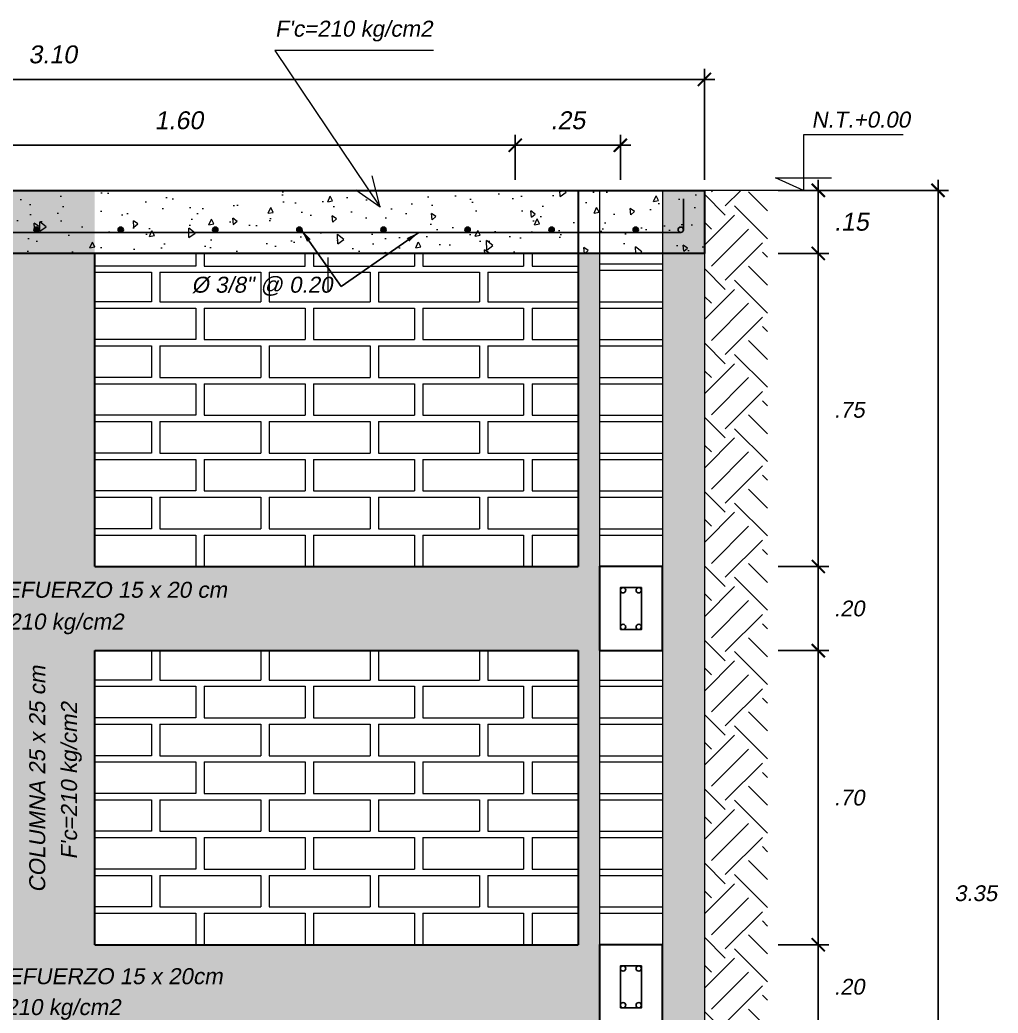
# Model space of a CAD drawing. Header units: metres. Extents: x 4293 to 4528, y 2596 to 2639.
# Drawn here: x 4432.013 to 4434.339, y 2627.284 to 2629.647 of the extents above; entities that cross this region are included whole.
import ezdxf
from ezdxf.enums import TextEntityAlignment as Align

# ---------------------------------------------------------------- set-up
doc = ezdxf.new("R2010")
doc.units = ezdxf.units.M
for name, color, linetype, lineweight in [('a. acero', 150, 'Continuous', 25), ('a. grava', 252, 'Continuous', 5), ('a. Ladrillos', 24, 'Continuous', 15), ('a. terreno', 79, 'Continuous', 9), ('A.B LADRILLO', 24, 'Continuous', 5), ('A.Texto', 180, 'Continuous', 5), ('cimiento', 6, 'Continuous', 30), ('columna', 212, 'Continuous', 30), ('concreto', 252, 'Continuous', 5), ('Cotas', 170, 'Continuous', 5)]:
    doc.layers.add(name, color=color, linetype=linetype, lineweight=lineweight)
doc.styles.add('ARIAL', font='arial.ttf', dxfattribs={"oblique": 10})
doc.dimstyles.new('Esc 1-25', dxfattribs={"dimscale": 0.25, "dimtxt": 0.15, "dimasz": 0.125, "dimexe": 0.1, "dimexo": 0.1, "dimgap": 0.15, "dimtad": 2, "dimtih": 1, "dimtoh": 1, "dimzin": 4, "dimdsep": 46, "dimtxsty": 'ARIAL', "dimblk": 'ARCHTICK', "dimcen": 0.5, "dimdle": 0.1, "dimadec": 0, "dimazin": 0, "dimtfac": 1, "dimtofl": 0, "dimtmove": 2, "dimatfit": 3, "dimfxl": 1, "dimtolj": 1, "dimtzin": 0, "dimarcsym": 1})

# ---------------------------------------------------------------- blocks, each defined once
blk = doc.blocks.new('_ArchTick')
at = {"color": 0, "linetype": 'ByBlock', "const_width": 0.15}
blk.add_lwpolyline([(-0.5, -0.5), (0.5, 0.5)], dxfattribs=at)
blk = doc.blocks.new('*D514')
at = {"layer": 'Cotas', "color": 0, "lineweight": -2, "transparency": 16777216}
for p, q in [((4431.5908, 2629.2661), (4431.5908, 2629.3734)), ((4433.1908, 2629.2661), (4433.1908, 2629.3734)), ((4433.2158, 2629.3484), (4431.5658, 2629.3484))]:
    blk.add_line(p, q, dxfattribs=at)
at = {"layer": 'Defpoints', "color": 0, "transparency": 16777216}
for p in [(4431.5908, 2629.3484), (4431.5908, 2629.2411), (4433.1908, 2629.2411)]:
    blk.add_point(p, dxfattribs=at)
at = {"layer": 'Cotas', "color": 0, "lineweight": -2, "transparency": 16777216, "xscale": 0.03125, "yscale": 0.03125, "zscale": 0.03125, "rotation": 180}
blk.add_blockref('_ArchTick', (4431.5908, 2629.3484), dxfattribs=at)
at = {"layer": 'Cotas', "color": 0, "lineweight": -2, "transparency": 16777216, "xscale": 0.03125, "yscale": 0.03125, "zscale": 0.03125}
blk.add_blockref('_ArchTick', (4433.1908, 2629.3484), dxfattribs=at)
at = {"layer": 'Cotas', "color": 0, "transparency": 16777216, "insert": (4432.3908, 2629.4076), "char_height": 0.0425, "attachment_point": 5, "style": 'ARIAL'}
blk.add_mtext('\\A1;1.60', dxfattribs=at)
blk = doc.blocks.new('*D517')
at = {"layer": 'Cotas', "color": 0, "lineweight": -2, "transparency": 16777216}
for p, q in [((4430.5408, 2629.2661), (4430.5408, 2629.5301)), ((4433.6408, 2629.2661), (4433.6408, 2629.5301)), ((4433.6658, 2629.5051), (4430.5158, 2629.5051))]:
    blk.add_line(p, q, dxfattribs=at)
at = {"layer": 'Defpoints', "color": 0, "transparency": 16777216}
for p in [(4430.5408, 2629.5051), (4430.5408, 2629.2411), (4433.6408, 2629.2411)]:
    blk.add_point(p, dxfattribs=at)
at = {"layer": 'Cotas', "color": 0, "lineweight": -2, "transparency": 16777216, "xscale": 0.03125, "yscale": 0.03125, "zscale": 0.03125, "rotation": 180}
blk.add_blockref('_ArchTick', (4430.5408, 2629.5051), dxfattribs=at)
at = {"layer": 'Cotas', "color": 0, "lineweight": -2, "transparency": 16777216, "xscale": 0.03125, "yscale": 0.03125, "zscale": 0.03125}
blk.add_blockref('_ArchTick', (4433.6408, 2629.5051), dxfattribs=at)
at = {"layer": 'Cotas', "color": 0, "transparency": 16777216, "insert": (4432.0908, 2629.5643), "char_height": 0.0425, "attachment_point": 5, "style": 'ARIAL'}
blk.add_mtext('\\A1;3.10', dxfattribs=at)
blk = doc.blocks.new('*D518')
at = {"layer": 'Cotas', "color": 0, "lineweight": -2, "transparency": 16777216}
for p, q in [((4433.1908, 2629.2661), (4433.1908, 2629.3734)), ((4433.4408, 2629.2661), (4433.4408, 2629.3734)), ((4433.4658, 2629.3484), (4433.1658, 2629.3484))]:
    blk.add_line(p, q, dxfattribs=at)
at = {"layer": 'Defpoints', "color": 0, "transparency": 16777216}
for p in [(4433.1908, 2629.3484), (4433.1908, 2629.2411), (4433.4408, 2629.2411)]:
    blk.add_point(p, dxfattribs=at)
at = {"layer": 'Cotas', "color": 0, "lineweight": -2, "transparency": 16777216, "xscale": 0.03125, "yscale": 0.03125, "zscale": 0.03125, "rotation": 180}
blk.add_blockref('_ArchTick', (4433.1908, 2629.3484), dxfattribs=at)
at = {"layer": 'Cotas', "color": 0, "lineweight": -2, "transparency": 16777216, "xscale": 0.03125, "yscale": 0.03125, "zscale": 0.03125}
blk.add_blockref('_ArchTick', (4433.4408, 2629.3484), dxfattribs=at)
at = {"layer": 'Cotas', "color": 0, "transparency": 16777216, "insert": (4433.3158, 2629.4076), "char_height": 0.0425, "attachment_point": 5, "style": 'ARIAL'}
blk.add_mtext('\\A1;.25', dxfattribs=at)
blk = doc.blocks.new('*D519')
at = {"layer": 'Cotas', "color": 0, "lineweight": -2, "transparency": 16777216}
for p, q in [((4433.9116, 2629.2661), (4433.9116, 2629.0661)), ((4433.8158, 2629.2411), (4433.9366, 2629.2411)), ((4433.8158, 2629.0911), (4433.9366, 2629.0911))]:
    blk.add_line(p, q, dxfattribs=at)
at = {"layer": 'Defpoints', "color": 0, "transparency": 16777216}
for p in [(4433.7908, 2629.2411), (4433.7908, 2629.0911), (4433.9116, 2629.0911)]:
    blk.add_point(p, dxfattribs=at)
at = {"layer": 'Cotas', "color": 0, "lineweight": -2, "transparency": 16777216, "xscale": 0.03125, "yscale": 0.03125, "zscale": 0.03125}
for p, rotation in [((4433.9116, 2629.2411), 90), ((4433.9116, 2629.0911), 270)]:
    blk.add_blockref('_ArchTick', p, dxfattribs=dict(at, rotation=rotation))
at = {"layer": 'Cotas', "color": 0, "transparency": 16777216, "insert": (4433.9902, 2629.1661), "char_height": 0.0425, "attachment_point": 5, "style": 'ARIAL'}
blk.add_mtext('\\A1;.15', dxfattribs=at)
blk = doc.blocks.new('*D523')
at = {"layer": 'Cotas', "color": 0, "lineweight": -2, "ltscale": 0.01, "transparency": 16777216}
for p, q in [((4433.9116, 2627.2211), (4433.9116, 2627.4711)), ((4433.8158, 2627.4461), (4433.9366, 2627.4461)), ((4433.8158, 2627.2461), (4433.9366, 2627.2461))]:
    blk.add_line(p, q, dxfattribs=at)
at = {"layer": 'Defpoints', "color": 0, "ltscale": 0.01, "transparency": 16777216}
for p in [(4433.7908, 2627.4461), (4433.9116, 2627.4461), (4433.7908, 2627.2461)]:
    blk.add_point(p, dxfattribs=at)
at = {"layer": 'Cotas', "color": 0, "lineweight": -2, "ltscale": 0.01, "transparency": 16777216, "xscale": 0.03125, "yscale": 0.03125, "zscale": 0.03125}
for p, rotation in [((4433.9116, 2627.4461), 90), ((4433.9116, 2627.2461), 270)]:
    blk.add_blockref('_ArchTick', p, dxfattribs=dict(at, rotation=rotation))
at = {"layer": 'Cotas', "color": 0, "ltscale": 0.01, "transparency": 16777216, "insert": (4433.9852, 2627.3461), "char_height": 0.0375, "attachment_point": 5, "style": 'ARIAL'}
blk.add_mtext('\\A1;.20', dxfattribs=at)
blk = doc.blocks.new('*D524')
at = {"layer": 'Cotas', "color": 0, "lineweight": -2, "ltscale": 0.01, "transparency": 16777216}
for p, q in [((4433.9116, 2627.4211), (4433.9116, 2628.1711)), ((4433.8158, 2628.1461), (4433.9366, 2628.1461)), ((4433.8158, 2627.4461), (4433.9366, 2627.4461))]:
    blk.add_line(p, q, dxfattribs=at)
at = {"layer": 'Defpoints', "color": 0, "ltscale": 0.01, "transparency": 16777216}
for p in [(4433.7908, 2628.1461), (4433.9116, 2628.1461), (4433.7908, 2627.4461)]:
    blk.add_point(p, dxfattribs=at)
at = {"layer": 'Cotas', "color": 0, "lineweight": -2, "ltscale": 0.01, "transparency": 16777216, "xscale": 0.03125, "yscale": 0.03125, "zscale": 0.03125}
for p, rotation in [((4433.9116, 2628.1461), 90), ((4433.9116, 2627.4461), 270)]:
    blk.add_blockref('_ArchTick', p, dxfattribs=dict(at, rotation=rotation))
at = {"layer": 'Cotas', "color": 0, "ltscale": 0.01, "transparency": 16777216, "insert": (4433.9852, 2627.7961), "char_height": 0.0375, "attachment_point": 5, "style": 'ARIAL'}
blk.add_mtext('\\A1;.70', dxfattribs=at)
blk = doc.blocks.new('*D525')
at = {"layer": 'Cotas', "color": 0, "lineweight": -2, "ltscale": 0.01, "transparency": 16777216}
for p, q in [((4433.9116, 2628.1211), (4433.9116, 2628.3711)), ((4433.8158, 2628.3461), (4433.9366, 2628.3461)), ((4433.8158, 2628.1461), (4433.9366, 2628.1461))]:
    blk.add_line(p, q, dxfattribs=at)
at = {"layer": 'Defpoints', "color": 0, "ltscale": 0.01, "transparency": 16777216}
for p in [(4433.7908, 2628.3461), (4433.9116, 2628.3461), (4433.7908, 2628.1461)]:
    blk.add_point(p, dxfattribs=at)
at = {"layer": 'Cotas', "color": 0, "lineweight": -2, "ltscale": 0.01, "transparency": 16777216, "xscale": 0.03125, "yscale": 0.03125, "zscale": 0.03125}
for p, rotation in [((4433.9116, 2628.3461), 90), ((4433.9116, 2628.1461), 270)]:
    blk.add_blockref('_ArchTick', p, dxfattribs=dict(at, rotation=rotation))
at = {"layer": 'Cotas', "color": 0, "ltscale": 0.01, "transparency": 16777216, "insert": (4433.9852, 2628.2461), "char_height": 0.0375, "attachment_point": 5, "style": 'ARIAL'}
blk.add_mtext('\\A1;.20', dxfattribs=at)
blk = doc.blocks.new('*D526')
at = {"layer": 'Cotas', "color": 0, "lineweight": -2, "ltscale": 0.01, "transparency": 16777216}
for p, q in [((4433.9116, 2628.3211), (4433.9116, 2629.1161)), ((4433.8158, 2629.0911), (4433.9366, 2629.0911)), ((4433.8158, 2628.3461), (4433.9366, 2628.3461))]:
    blk.add_line(p, q, dxfattribs=at)
at = {"layer": 'Defpoints', "color": 0, "ltscale": 0.01, "transparency": 16777216}
for p in [(4433.7908, 2629.0911), (4433.9116, 2629.0911), (4433.7908, 2628.3461)]:
    blk.add_point(p, dxfattribs=at)
at = {"layer": 'Cotas', "color": 0, "lineweight": -2, "ltscale": 0.01, "transparency": 16777216, "xscale": 0.03125, "yscale": 0.03125, "zscale": 0.03125}
for p, rotation in [((4433.9116, 2629.0911), 90), ((4433.9116, 2628.3461), 270)]:
    blk.add_blockref('_ArchTick', p, dxfattribs=dict(at, rotation=rotation))
at = {"layer": 'Cotas', "color": 0, "ltscale": 0.01, "transparency": 16777216, "insert": (4433.9853, 2628.7186), "char_height": 0.0375, "attachment_point": 5, "style": 'ARIAL'}
blk.add_mtext('\\A1;.75', dxfattribs=at)
blk = doc.blocks.new('*D527')
at = {"layer": 'Cotas', "color": 0, "lineweight": -2, "ltscale": 0.01, "transparency": 16777216}
for p, q in [((4434.1963, 2625.8711), (4434.1963, 2629.2661)), ((4433.9366, 2629.2411), (4434.2213, 2629.2411)), ((4433.9366, 2625.8961), (4434.2213, 2625.8961))]:
    blk.add_line(p, q, dxfattribs=at)
at = {"layer": 'Defpoints', "color": 0, "ltscale": 0.01, "transparency": 16777216}
for p in [(4433.9116, 2629.2411), (4434.1963, 2629.2411), (4433.9116, 2625.8961)]:
    blk.add_point(p, dxfattribs=at)
at = {"layer": 'Cotas', "color": 0, "lineweight": -2, "ltscale": 0.01, "transparency": 16777216, "xscale": 0.03125, "yscale": 0.03125, "zscale": 0.03125}
for p, rotation in [((4434.1963, 2629.2411), 90), ((4434.1963, 2625.8961), 270)]:
    blk.add_blockref('_ArchTick', p, dxfattribs=dict(at, rotation=rotation))
at = {"layer": 'Cotas', "color": 0, "ltscale": 0.01, "transparency": 16777216, "insert": (4434.286, 2627.5686), "char_height": 0.0375, "attachment_point": 5, "style": 'ARIAL'}
blk.add_mtext('\\A1;3.35', dxfattribs=at)

msp = doc.modelspace()

# ---------------------------------------------------------------- hatches: boundary and pattern name
at = {"layer": 'a. acero'}
h = msp.add_hatch(color=1, dxfattribs=at)
h.set_gradient(color1=(255, 0, 0), color2=(255, 20, 20), one_color=1, tint=0.54)
h.paths.add_polyline_path([(4432.0461, 2629.1474, 1), (4432.0588, 2629.1474, 1)])
h = msp.add_hatch(color=1, dxfattribs=at)
h.set_gradient(color1=(255, 0, 0), color2=(255, 20, 20), one_color=1, tint=0.54)
h.paths.add_polyline_path([(4432.2461, 2629.1474, 1), (4432.2588, 2629.1474, 1)])
h = msp.add_hatch(color=1, dxfattribs=at)
h.set_gradient(color1=(255, 0, 0), color2=(255, 20, 20), one_color=1, tint=0.54)
h.paths.add_polyline_path([(4432.4711, 2629.1474, 1), (4432.4838, 2629.1474, 1)])
h = msp.add_hatch(color=1, dxfattribs=at)
h.set_gradient(color1=(255, 0, 0), color2=(255, 20, 20), one_color=1, tint=0.54)
h.paths.add_polyline_path([(4432.6711, 2629.1474, 1), (4432.6838, 2629.1474, 1)])
h = msp.add_hatch(color=1, dxfattribs=at)
h.set_gradient(color1=(255, 0, 0), color2=(255, 20, 20), one_color=1, tint=0.54)
h.paths.add_polyline_path([(4432.8711, 2629.1474, 1), (4432.8838, 2629.1474, 1)])
h = msp.add_hatch(color=1, dxfattribs=at)
h.set_gradient(color1=(255, 0, 0), color2=(255, 20, 20), one_color=1, tint=0.54)
h.paths.add_polyline_path([(4433.0711, 2629.1474, 1), (4433.0838, 2629.1474, 1)])
h = msp.add_hatch(color=1, dxfattribs=at)
h.set_gradient(color1=(255, 0, 0), color2=(255, 20, 20), one_color=1, tint=0.54)
h.paths.add_polyline_path([(4433.2711, 2629.1474, 1), (4433.2838, 2629.1474, 1)])
h = msp.add_hatch(color=1, dxfattribs=at)
h.set_gradient(color1=(255, 0, 0), color2=(255, 20, 20), one_color=1, tint=0.54)
h.paths.add_polyline_path([(4433.4711, 2629.1474, 1), (4433.4838, 2629.1474, 1)])
at = {"layer": 'a. grava'}
h = msp.add_hatch(dxfattribs=at)
h.set_pattern_fill('GRAVEL', color=256, scale=0.1, style=0)
h.set_pattern_definition([(228.0128, (4376.241196, 2629.349414), (-0.7999998232, -0.9000001342), [0.0134536, -1.3319088]), (184.9697, (4376.2321963, 2629.339414), (1.20000010515, 0.0999991307), [0.0230868, -2.2855925]), (132.5104, (4376.209196, 2629.337414), (0.99999907183, -1.1000008674), [0.0162788, -1.6116032]), (267.2737, (4376.1701963, 2629.312414), (0.09999960177, 2.0000000295), [0.0210238, -2.0813558]), (292.8337, (4376.1691963, 2629.291414), (-0.50000099054, 1.19999964118), [0.0206155, -2.0409373]), (357.2737, (4376.1771963, 2629.272414), (-2.0000000295, 0.09999960177), [0.0210238, -2.0813558]), (37.6942, (4376.1981963, 2629.271414), (-1.30000073456, -0.99999904052), [0.0278029, -2.7524849]), (72.2553, (4376.2201963, 2629.288414), (0.70000107627, 2.19999962312), [0.0262488, -2.5986321]), (121.4296, (4376.2281963, 2629.313414), (-0.8000008234, 1.29999950365), [0.021095, -2.0884073]), (175.2364, (4376.217196, 2629.331414), (1.1000000946, -0.0999991533), [0.0240832, -1.1800763]), (222.3974, (4376.1931963, 2629.3334142), (-1.2000007351, -1.0999992082), [0.0311448, -3.0833375]), (138.8141, (4376.269196, 2629.311414), (-0.7000002947, 0.5999997313), [0.0106301, -1.0523844]), (171.4692, (4376.2611963, 2629.318414), (1.2999998285, -0.200000791), [0.0202237, -2.0021511]), (225, (4376.241196, 2629.321414), (-1e-17, -0.10000003), [0.0141421, -0.1272792]), (203.1986, (4376.234196, 2629.333414), (0.499999973, 0.2000001325), [0.0076158, -0.7539615]), (291.8014, (4376.227196, 2629.330414), (-0.099999991, 0.3000000273), [0.0107703, -0.5277462]), (30.9638, (4376.231196, 2629.320414), (0.299999802, 0.2000002484), [0.0174929, -0.5656023]), (161.5651, (4376.246196, 2629.329414), (0.200000043, -0.09999984), [0.0126491, -0.3035787]), (16.3895, (4376.169196, 2629.330414), (1.00000021984, 0.299999271), [0.01772, -1.7542845]), (70.3462, (4376.186196, 2629.335414), (-0.3999995247, -1.10000021356), [0.0148661, -1.4717408]), (293.1986, (4376.246196, 2629.349414), (-0.2000001325, 0.499999973), [0.0152315, -0.7463458]), (343.6105, (4376.252196, 2629.335414), (-1.00000021984, 0.299999271), [0.01772, -1.7542845]), (339.444, (4376.169196, 2629.268414), (-0.5000001845, 0.1999995996), [0.017088, -0.8373124]), (294.7751, (4376.185196, 2629.262414), (-0.4999992189, 1.1000003422), [0.0143178, -1.4174643]), (66.8014, (4376.247196, 2629.249414), (0.2000001325, 0.499999973), [0.0152315, -0.7463458]), (17.354, (4376.253196, 2629.263414), (-1.3000002019, -0.3999994502), [0.0167631, -1.6595424]), (69.444, (4376.198196, 2629.249414), (-0.1999995996, -0.5000001845), [0.008544, -0.8458564]), (101.3099, (4376.241196, 2629.249414), (-0.099999763, 0.400000075), [0.005099, -0.5048029]), (165.9638, (4376.240196, 2629.254414), (0.300000055, -0.099999806), [0.0206155, -0.391695]), (186.009, (4376.2201963, 2629.259414), (0.9999999751, 0.09999993175), [0.019105, -1.8913923]), (303.6901, (4376.231196, 2629.311414), (-0.100000133, 0.199999956), [0.0144222, -0.3461329]), (353.1572, (4376.2391963, 2629.299414), (1.69999993655, -0.2000007998), [0.0251794, -2.4927563]), (60.9454, (4376.264196, 2629.296414), (-0.4000000027, -0.7000000385), [0.0102956, -1.0192674]), (90, (4376.2692, 2629.30541), (-0.1, 0.1), [0.006, -0.094]), (120.2564, (4376.218196, 2629.262414), (0.3999994887, -0.7000002456), [0.0138924, -1.375352]), (48.0128, (4376.211196, 2629.274414), (0.7999998232, 0.9000001342), [0.0269072, -1.3184552]), (0, (4376.2292, 2629.29441), (0.1, 0.1), [0.026, -0.074]), (325.3048, (4376.255196, 2629.294414), (-0.9999994259, 0.70000086096), [0.0158114, -1.5653274]), (254.0546, (4376.268196, 2629.285414), (-0.099999989, -0.4000000127), [0.0145602, -0.7134508]), (207.646, (4376.2641963, 2629.271414), (-1.89999958072, -1.00000077132), [0.0237065, -2.3469474]), (175.4261, (4376.2431963, 2629.260414), (-1.30000005583, 0.09999948012), [0.0250799, -2.4829074])])
h.paths.add_polyline_path([(4433.6408, 2629.2411), (4433.5408, 2629.2411), (4433.5408, 2625.8961), (4433.6408, 2625.8961)])
at = {"layer": 'a. terreno', "ltscale": 0.5}
h = msp.add_hatch(dxfattribs=at)
h.set_pattern_fill('EARTH', color=256, scale=0.5, angle=45, style=0)
h.set_pattern_definition([(45, (4270.34859, 2616.65308), (1e-17, 0.1767767), [0.125, -0.125]), (45, (4270.31544, 2616.68622), (1e-17, 0.1767767), [0.125, -0.125]), (45, (4270.2823, 2616.71937), (1e-17, 0.1767767), [0.125, -0.125]), (135, (4270.2823, 2616.74147), (-0.1767767, 3e-17), [0.125, -0.125]), (135, (4270.31544, 2616.77461), (-0.1767767, 3e-17), [0.125, -0.125]), (135, (4270.34859, 2616.80776), (-0.1767767, 3e-17), [0.125, -0.125])])
h.paths.add_polyline_path([(4433.7908, 2629.2411), (4433.6408, 2629.2411), (4433.6408, 2625.8961), (4433.7908, 2625.8961)])
at = {"layer": 'concreto', "ltscale": 0.5}
h = msp.add_hatch(dxfattribs=at)
h.set_pattern_fill('AR-CONC', color=256, scale=0.02, angle=45, style=0)
h.set_pattern_definition([(95, (4235.87743, 2617.94729), (0.1103104, 0.092561416), [0.015, -0.165]), (40, (4235.87743, 2617.94729), (-0.12599843, 0.08675363), [0.012, -0.132]), (145.451444, (4235.88662, 2617.955), (-0.01568803, 0.17931504), [0.01274804, -0.14022842]), (91.1842, (4235.84915, 2617.97557), (0.17433868, 0.12752276), [0.0225, -0.2475]), (141.63564, (4235.86367, 2617.9862), (-0.00558001, 0.26994233), [0.01912207, -0.21034275]), (36.18416, (4235.84915, 2617.97557), (-0.00558001, 0.26994233), [0.018, -0.198]), (66, (4235.87036, 2617.98264), (0.141354314, 0.027476495), [0.015, -0.165]), (11, (4235.87036, 2617.98264), (-0.06814172, 0.13696169), [0.012, -0.132]), (116.451445, (4235.88214, 2617.98493), (0.073212595, 0.16443818), [0.01274804, -0.14022842]), (82.5, (4235.87743, 2617.94729), (-0.045358637, 0.048797964), [0, -0.1304, 0, -0.134, 0, -0.1325]), (52.5, (4235.87743, 2617.94729), (-0.018574588, 0.09298189), [0, -0.0764, 0, -0.1274, 0, -0.0505]), (12.5, (4235.845894, 2617.91575), (0.078683633, 0.072304152), [0, -0.05, 0, -0.156, 0, -0.207]), (2.5, (4235.83175, 2617.90161), (0.068317997, 0.09663196), [0, -0.065, 0, -0.1036, 0, -0.147])])
h.paths.add_polyline_path([(4432.1908, 2628.3461), (4432.1908, 2629.2411), (4431.9908, 2629.2411), (4431.9908, 2628.3461), (4430.8408, 2628.3461), (4430.8408, 2629.0911), (4430.7908, 2629.0911), (4430.7908, 2626.3961), (4431.2908, 2626.3961), (4432.8908, 2626.3961), (4433.3908, 2626.3961), (4433.3908, 2629.0911), (4433.3408, 2629.0911), (4433.3408, 2628.3461)])
h.paths.add_polyline_path([(4432.1908, 2628.1461), (4433.3408, 2628.1461), (4433.3408, 2627.4461), (4432.1908, 2627.4461)], flags=16)
h.paths.add_polyline_path([(4431.9908, 2628.1461), (4431.9908, 2627.4461), (4430.8408, 2627.4461), (4430.8408, 2628.1461)], flags=16)
h.paths.add_polyline_path([(4432.1908, 2627.2461), (4433.3408, 2627.2461), (4433.3408, 2626.5461), (4432.1908, 2626.5461)], flags=16)
h.paths.add_polyline_path([(4431.9908, 2627.2461), (4431.9908, 2626.5461), (4430.8408, 2626.5461), (4430.8408, 2627.2461)], flags=16)
at = {"layer": 'concreto', "ltscale": 2}
h = msp.add_hatch(dxfattribs=at)
h.set_pattern_fill('AR-CONC', color=256, scale=0.02, angle=45, style=0)
h.set_pattern_definition([(95, (4235.87743, 2617.94729), (0.1103104, 0.092561416), [0.015, -0.165]), (40, (4235.87743, 2617.94729), (-0.12599843, 0.08675363), [0.012, -0.132]), (145.451444, (4235.88662, 2617.955), (-0.01568803, 0.17931504), [0.01274804, -0.14022842]), (91.1842, (4235.84915, 2617.97557), (0.17433868, 0.12752276), [0.0225, -0.2475]), (141.63564, (4235.86367, 2617.9862), (-0.00558001, 0.26994233), [0.01912207, -0.21034275]), (36.18416, (4235.84915, 2617.97557), (-0.00558001, 0.26994233), [0.018, -0.198]), (66, (4235.87036, 2617.98264), (0.141354314, 0.027476495), [0.015, -0.165]), (11, (4235.87036, 2617.98264), (-0.06814172, 0.13696169), [0.012, -0.132]), (116.451445, (4235.88214, 2617.98493), (0.073212595, 0.16443818), [0.01274804, -0.14022842]), (82.5, (4235.87743, 2617.94729), (-0.045358637, 0.048797964), [0, -0.1304, 0, -0.134, 0, -0.1325]), (52.5, (4235.87743, 2617.94729), (-0.018574588, 0.09298189), [0, -0.0764, 0, -0.1274, 0, -0.0505]), (12.5, (4235.845894, 2617.91575), (0.078683633, 0.072304152), [0, -0.05, 0, -0.156, 0, -0.207]), (2.5, (4235.83175, 2617.90161), (0.068317997, 0.09663196), [0, -0.065, 0, -0.1036, 0, -0.147])])
h.paths.add_polyline_path([(4431.5908, 2629.2411), (4431.5908, 2629.1411), (4431.5408, 2629.1411), (4431.5408, 2629.0911), (4433.6408, 2629.0911), (4433.6408, 2629.2411), (4432.8594, 2629.2411), (4432.8698, 2629.2009), (4432.8126, 2629.2411)])
edge = h.paths.add_edge_path(flags=16)
edge.add_arc((4432.0524, 2629.1474), 0.00635, 0, 360)

# ---------------------------------------------------------------- linework, layer by layer
at = {"layer": 'a. acero'}
for points in [[(4433.5908, 2629.1474), (4433.5908, 2629.2208)], [(4433.5845, 2629.1411), (4431.6372, 2629.1411)]]:
    msp.add_lwpolyline(points, dxfattribs=at)
for points in [[(4433.4408, 2628.1961), (4433.4908, 2628.1961), (4433.4908, 2628.2961), (4433.4408, 2628.2961)], [(4433.4408, 2627.2961), (4433.4908, 2627.2961), (4433.4908, 2627.3961), (4433.4408, 2627.3961)]]:
    msp.add_lwpolyline(points, close=True, dxfattribs=at)
for centre in [(4432.0524, 2629.1474), (4432.0524, 2629.1474), (4432.2524, 2629.1474), (4432.2524, 2629.1474), (4432.4774, 2629.1474), (4432.4774, 2629.1474), (4432.6774, 2629.1474), (4432.6774, 2629.1474), (4432.8774, 2629.1474), (4433.0774, 2629.1474), (4433.2774, 2629.1474), (4433.4774, 2629.1474), (4433.5845, 2629.1474), (4433.4472, 2628.2897), (4433.4845, 2628.2897), (4433.4472, 2628.2024), (4433.4845, 2628.2024), (4433.4472, 2627.3897), (4433.4845, 2627.3897), (4433.4472, 2627.3024), (4433.4845, 2627.3024)]:
    msp.add_circle(centre, 0.00635, dxfattribs=at)
at = {"layer": 'a. grava'}
msp.add_line((4433.6408, 2629.2411), (4433.6408, 2625.8961), dxfattribs=at)
at = {"layer": 'a. Ladrillos'}
for p, q in [((4433.3908, 2629.2411), (4433.3908, 2628.3461)), ((4432.4308, 2629.0911), (4432.4308, 2629.0611)), ((4432.4508, 2629.0911), (4432.4508, 2629.0611)), ((4432.6908, 2629.0611), (4432.6908, 2629.0911)), ((4432.7108, 2629.0911), (4432.7108, 2629.0611)), ((4432.9508, 2629.0911), (4432.9508, 2629.0611)), ((4432.9708, 2629.0911), (4432.9708, 2629.0611)), ((4433.2108, 2629.0911), (4433.2108, 2629.0611)), ((4433.2308, 2629.0911), (4433.2308, 2629.0611)), ((4433.3908, 2629.0661), (4433.5408, 2629.0661)), ((4432.4308, 2629.0611), (4432.1908, 2629.0611)), ((4432.1908, 2629.0461), (4432.3258, 2629.0461)), ((4432.3258, 2629.0461), (4432.3258, 2628.9761)), ((4432.3458, 2629.0461), (4432.3458, 2628.9761)), ((4432.3458, 2629.0461), (4432.5858, 2629.0461)), ((4432.4508, 2629.0611), (4432.6908, 2629.0611)), ((4432.5858, 2629.0461), (4432.5858, 2628.9761)), ((4432.6058, 2629.0461), (4432.6058, 2628.9761)), ((4432.6058, 2629.0461), (4432.8458, 2629.0461)), ((4432.7108, 2629.0611), (4432.9508, 2629.0611)), ((4432.8458, 2629.0461), (4432.8458, 2628.9761)), ((4432.8658, 2629.0461), (4432.8658, 2628.9761)), ((4432.8658, 2629.0461), (4433.1058, 2629.0461)), ((4432.9708, 2629.0611), (4433.2108, 2629.0611)), ((4433.1058, 2629.0461), (4433.1058, 2628.9761)), ((4433.1258, 2629.0461), (4433.1258, 2628.9761)), ((4433.1258, 2629.0461), (4433.3408, 2629.0461)), ((4433.2308, 2629.0611), (4433.3408, 2629.0611)), ((4433.3908, 2629.0511), (4433.5408, 2629.0511)), ((4433.3908, 2629.0511), (4433.5408, 2629.0511)), ((4432.3258, 2628.9761), (4432.1908, 2628.9761)), ((4432.3458, 2628.9761), (4432.5858, 2628.9761)), ((4432.6058, 2628.9761), (4432.8458, 2628.9761)), ((4432.8658, 2628.9761), (4433.1058, 2628.9761)), ((4433.1258, 2628.9761), (4433.3408, 2628.9761)), ((4433.3908, 2628.9761), (4433.5408, 2628.9761)), ((4432.1908, 2628.9611), (4432.4308, 2628.9611)), ((4432.4308, 2628.9611), (4432.4308, 2628.8861)), ((4432.4508, 2628.9611), (4432.4508, 2628.8861)), ((4432.4508, 2628.9611), (4432.6908, 2628.9611)), ((4432.6908, 2628.9611), (4432.6908, 2628.8861)), ((4432.7108, 2628.9611), (4432.7108, 2628.8861)), ((4432.7108, 2628.9611), (4432.9508, 2628.9611)), ((4432.9508, 2628.9611), (4432.9508, 2628.8861)), ((4432.9708, 2628.9611), (4432.9708, 2628.8861)), ((4432.9708, 2628.9611), (4433.2108, 2628.9611)), ((4433.2108, 2628.9611), (4433.2108, 2628.8861)), ((4433.2308, 2628.9611), (4433.2308, 2628.8861)), ((4433.2308, 2628.9611), (4433.3408, 2628.9611)), ((4433.3908, 2628.9611), (4433.5408, 2628.9611)), ((4432.4308, 2628.8861), (4432.1908, 2628.8861)), ((4432.4508, 2628.8861), (4432.6908, 2628.8861)), ((4432.7108, 2628.8861), (4432.9508, 2628.8861)), ((4432.9708, 2628.8861), (4433.2108, 2628.8861)), ((4433.2308, 2628.8861), (4433.3408, 2628.8861)), ((4433.3908, 2628.8861), (4433.5408, 2628.8861)), ((4432.1908, 2628.8711), (4432.3258, 2628.8711)), ((4432.3258, 2628.8711), (4432.3258, 2628.7961)), ((4432.3458, 2628.8711), (4432.3458, 2628.7961)), ((4432.3458, 2628.8711), (4432.5858, 2628.8711)), ((4432.5858, 2628.8711), (4432.5858, 2628.7961)), ((4432.6058, 2628.8711), (4432.6058, 2628.7961)), ((4432.6058, 2628.8711), (4432.8458, 2628.8711)), ((4432.8458, 2628.8711), (4432.8458, 2628.7961)), ((4432.8658, 2628.8711), (4432.8658, 2628.7961)), ((4432.8658, 2628.8711), (4433.1058, 2628.8711)), ((4433.1058, 2628.8711), (4433.1058, 2628.7961)), ((4433.1258, 2628.8711), (4433.1258, 2628.7961)), ((4433.1258, 2628.8711), (4433.3408, 2628.8711)), ((4433.3908, 2628.8711), (4433.5408, 2628.8711)), ((4433.3908, 2628.8711), (4433.5408, 2628.8711)), ((4432.3258, 2628.7961), (4432.1908, 2628.7961)), ((4432.3458, 2628.7961), (4432.5858, 2628.7961)), ((4432.6058, 2628.7961), (4432.8458, 2628.7961)), ((4432.8658, 2628.7961), (4433.1058, 2628.7961)), ((4433.1258, 2628.7961), (4433.3408, 2628.7961)), ((4433.3908, 2628.7961), (4433.5408, 2628.7961)), ((4432.1908, 2628.7811), (4432.4308, 2628.7811)), ((4432.4308, 2628.7811), (4432.4308, 2628.7061)), ((4432.4508, 2628.7811), (4432.4508, 2628.7061)), ((4432.4508, 2628.7811), (4432.6908, 2628.7811)), ((4432.6908, 2628.7811), (4432.6908, 2628.7061)), ((4432.7108, 2628.7811), (4432.7108, 2628.7061)), ((4432.7108, 2628.7811), (4432.9508, 2628.7811)), ((4432.9508, 2628.7811), (4432.9508, 2628.7061)), ((4432.9708, 2628.7811), (4432.9708, 2628.7061)), ((4432.9708, 2628.7811), (4433.2108, 2628.7811)), ((4433.2108, 2628.7811), (4433.2108, 2628.7061)), ((4433.2308, 2628.7811), (4433.2308, 2628.7061)), ((4433.2308, 2628.7811), (4433.3408, 2628.7811)), ((4433.3908, 2628.7811), (4433.5408, 2628.7811)), ((4433.3908, 2628.7811), (4433.5408, 2628.7811)), ((4432.4308, 2628.7061), (4432.1908, 2628.7061)), ((4432.1908, 2628.6911), (4432.3258, 2628.6911)), ((4432.3258, 2628.6911), (4432.3258, 2628.6161)), ((4432.3458, 2628.6911), (4432.3458, 2628.6161)), ((4432.3458, 2628.6911), (4432.5858, 2628.6911)), ((4432.4508, 2628.7061), (4432.6908, 2628.7061)), ((4432.5858, 2628.6911), (4432.5858, 2628.6161)), ((4432.6058, 2628.6911), (4432.6058, 2628.6161)), ((4432.6058, 2628.6911), (4432.8458, 2628.6911)), ((4432.7108, 2628.7061), (4432.9508, 2628.7061)), ((4432.8458, 2628.6911), (4432.8458, 2628.6161)), ((4432.8658, 2628.6911), (4432.8658, 2628.6161)), ((4432.8658, 2628.6911), (4433.1058, 2628.6911)), ((4432.9708, 2628.7061), (4433.2108, 2628.7061)), ((4433.1058, 2628.6911), (4433.1058, 2628.6161)), ((4433.1258, 2628.6911), (4433.1258, 2628.6161)), ((4433.1258, 2628.6911), (4433.3408, 2628.6911)), ((4433.2308, 2628.7061), (4433.3408, 2628.7061)), ((4433.3908, 2628.7061), (4433.5408, 2628.7061)), ((4433.3908, 2628.6911), (4433.5408, 2628.6911)), ((4433.3908, 2628.6911), (4433.5408, 2628.6911)), ((4432.3258, 2628.6161), (4432.1908, 2628.6161)), ((4432.1908, 2628.6011), (4432.4308, 2628.6011)), ((4432.3458, 2628.6161), (4432.5858, 2628.6161)), ((4432.4308, 2628.6011), (4432.4308, 2628.5261)), ((4432.4508, 2628.6011), (4432.4508, 2628.5261)), ((4432.4508, 2628.6011), (4432.6908, 2628.6011)), ((4432.6058, 2628.6161), (4432.8458, 2628.6161)), ((4432.6908, 2628.6011), (4432.6908, 2628.5261)), ((4432.7108, 2628.6011), (4432.7108, 2628.5261)), ((4432.7108, 2628.6011), (4432.9508, 2628.6011)), ((4432.8658, 2628.6161), (4433.1058, 2628.6161)), ((4432.9508, 2628.6011), (4432.9508, 2628.5261)), ((4432.9708, 2628.6011), (4432.9708, 2628.5261)), ((4432.9708, 2628.6011), (4433.2108, 2628.6011)), ((4433.1258, 2628.6161), (4433.3408, 2628.6161)), ((4433.2108, 2628.6011), (4433.2108, 2628.5261)), ((4433.2308, 2628.6011), (4433.2308, 2628.5261)), ((4433.2308, 2628.6011), (4433.3408, 2628.6011)), ((4433.3908, 2628.6161), (4433.5408, 2628.6161)), ((4433.3908, 2628.6011), (4433.5408, 2628.6011)), ((4433.3908, 2628.6011), (4433.5408, 2628.6011)), ((4432.4308, 2628.5261), (4432.1908, 2628.5261)), ((4432.4508, 2628.5261), (4432.6908, 2628.5261)), ((4432.7108, 2628.5261), (4432.9508, 2628.5261)), ((4432.9708, 2628.5261), (4433.2108, 2628.5261)), ((4433.2308, 2628.5261), (4433.3408, 2628.5261)), ((4433.3908, 2628.5261), (4433.5408, 2628.5261)), ((4432.1908, 2628.5111), (4432.3258, 2628.5111)), ((4432.3258, 2628.5111), (4432.3258, 2628.4361)), ((4432.3458, 2628.5111), (4432.3458, 2628.4361)), ((4432.3458, 2628.5111), (4432.5858, 2628.5111)), ((4432.5858, 2628.5111), (4432.5858, 2628.4361)), ((4432.6058, 2628.5111), (4432.6058, 2628.4361)), ((4432.6058, 2628.5111), (4432.8458, 2628.5111)), ((4432.8458, 2628.5111), (4432.8458, 2628.4361)), ((4432.8658, 2628.5111), (4432.8658, 2628.4361)), ((4432.8658, 2628.5111), (4433.1058, 2628.5111)), ((4433.1058, 2628.5111), (4433.1058, 2628.4361)), ((4433.1258, 2628.5111), (4433.1258, 2628.4361)), ((4433.1258, 2628.5111), (4433.3408, 2628.5111)), ((4433.3908, 2628.5111), (4433.5408, 2628.5111)), ((4433.3908, 2628.5111), (4433.5408, 2628.5111)), ((4432.3258, 2628.4361), (4432.1908, 2628.4361)), ((4432.3458, 2628.4361), (4432.5858, 2628.4361)), ((4432.6058, 2628.4361), (4432.8458, 2628.4361)), ((4432.8658, 2628.4361), (4433.1058, 2628.4361)), ((4433.1258, 2628.4361), (4433.3408, 2628.4361)), ((4433.3908, 2628.4361), (4433.5408, 2628.4361)), ((4432.1908, 2628.4211), (4432.4308, 2628.4211)), ((4432.4308, 2628.4211), (4432.4308, 2628.3461)), ((4432.4508, 2628.4211), (4432.4508, 2628.3461)), ((4432.4508, 2628.4211), (4432.6908, 2628.4211)), ((4432.6908, 2628.4211), (4432.6908, 2628.3461)), ((4432.7108, 2628.4211), (4432.7108, 2628.3461)), ((4432.7108, 2628.4211), (4432.9508, 2628.4211)), ((4432.9508, 2628.4211), (4432.9508, 2628.3461)), ((4432.9708, 2628.4211), (4432.9708, 2628.3461)), ((4432.9708, 2628.4211), (4433.2108, 2628.4211)), ((4433.2108, 2628.4211), (4433.2108, 2628.3461)), ((4433.2308, 2628.4211), (4433.2308, 2628.3461)), ((4433.2308, 2628.4211), (4433.3408, 2628.4211)), ((4433.3908, 2628.4211), (4433.5408, 2628.4211)), ((4432.3258, 2628.1461), (4432.3258, 2628.0761)), ((4432.3458, 2628.1461), (4432.3458, 2628.0761)), ((4432.5858, 2628.1461), (4432.5858, 2628.0761)), ((4432.6058, 2628.1461), (4432.6058, 2628.0761)), ((4432.8458, 2628.1461), (4432.8458, 2628.0761)), ((4432.8658, 2628.1461), (4432.8658, 2628.0761)), ((4433.1058, 2628.1461), (4433.1058, 2628.0761)), ((4433.1258, 2628.1461), (4433.1258, 2628.0761)), ((4433.3908, 2628.1461), (4433.3908, 2627.4461)), ((4432.3258, 2628.0761), (4432.1908, 2628.0761)), ((4432.3458, 2628.0761), (4432.5858, 2628.0761)), ((4432.6058, 2628.0761), (4432.8458, 2628.0761)), ((4432.8658, 2628.0761), (4433.1058, 2628.0761)), ((4433.1258, 2628.0761), (4433.3408, 2628.0761)), ((4433.3908, 2628.0761), (4433.5408, 2628.0761)), ((4432.1908, 2628.0611), (4432.4308, 2628.0611)), ((4432.4308, 2628.0611), (4432.4308, 2627.9861)), ((4432.4508, 2628.0611), (4432.4508, 2627.9861)), ((4432.4508, 2628.0611), (4432.6908, 2628.0611)), ((4432.6908, 2628.0611), (4432.6908, 2627.9861)), ((4432.7108, 2628.0611), (4432.7108, 2627.9861)), ((4432.7108, 2628.0611), (4432.9508, 2628.0611)), ((4432.9508, 2628.0611), (4432.9508, 2627.9861)), ((4432.9708, 2628.0611), (4432.9708, 2627.9861)), ((4432.9708, 2628.0611), (4433.2108, 2628.0611)), ((4433.2108, 2628.0611), (4433.2108, 2627.9861)), ((4433.2308, 2628.0611), (4433.2308, 2627.9861)), ((4433.2308, 2628.0611), (4433.3408, 2628.0611)), ((4433.3908, 2628.0611), (4433.5408, 2628.0611)), ((4433.3908, 2628.0611), (4433.5408, 2628.0611)), ((4432.4308, 2627.9861), (4432.1908, 2627.9861)), ((4432.4508, 2627.9861), (4432.6908, 2627.9861)), ((4432.7108, 2627.9861), (4432.9508, 2627.9861)), ((4432.9708, 2627.9861), (4433.2108, 2627.9861)), ((4433.2308, 2627.9861), (4433.3408, 2627.9861)), ((4433.3908, 2627.9861), (4433.5408, 2627.9861)), ((4432.1908, 2627.9711), (4432.3258, 2627.9711)), ((4432.3258, 2627.9711), (4432.3258, 2627.8961)), ((4432.3458, 2627.9711), (4432.3458, 2627.8961)), ((4432.3458, 2627.9711), (4432.5858, 2627.9711)), ((4432.5858, 2627.9711), (4432.5858, 2627.8961)), ((4432.6058, 2627.9711), (4432.6058, 2627.8961)), ((4432.6058, 2627.9711), (4432.8458, 2627.9711)), ((4432.8458, 2627.9711), (4432.8458, 2627.8961)), ((4432.8658, 2627.9711), (4432.8658, 2627.8961)), ((4432.8658, 2627.9711), (4433.1058, 2627.9711)), ((4433.1058, 2627.9711), (4433.1058, 2627.8961)), ((4433.1258, 2627.9711), (4433.1258, 2627.8961)), ((4433.1258, 2627.9711), (4433.3408, 2627.9711)), ((4433.3908, 2627.9711), (4433.5408, 2627.9711)), ((4433.3908, 2627.9711), (4433.5408, 2627.9711)), ((4432.3258, 2627.8961), (4432.1908, 2627.8961)), ((4432.3458, 2627.8961), (4432.5858, 2627.8961)), ((4432.6058, 2627.8961), (4432.8458, 2627.8961)), ((4432.8658, 2627.8961), (4433.1058, 2627.8961)), ((4433.1258, 2627.8961), (4433.3408, 2627.8961)), ((4433.3908, 2627.8961), (4433.5408, 2627.8961)), ((4432.1908, 2627.8811), (4432.4308, 2627.8811)), ((4432.4308, 2627.8811), (4432.4308, 2627.8061)), ((4432.4508, 2627.8811), (4432.4508, 2627.8061)), ((4432.4508, 2627.8811), (4432.6908, 2627.8811)), ((4432.6908, 2627.8811), (4432.6908, 2627.8061)), ((4432.7108, 2627.8811), (4432.7108, 2627.8061)), ((4432.7108, 2627.8811), (4432.9508, 2627.8811)), ((4432.9508, 2627.8811), (4432.9508, 2627.8061)), ((4432.9708, 2627.8811), (4432.9708, 2627.8061)), ((4432.9708, 2627.8811), (4433.2108, 2627.8811)), ((4433.2108, 2627.8811), (4433.2108, 2627.8061)), ((4433.2308, 2627.8811), (4433.2308, 2627.8061)), ((4433.2308, 2627.8811), (4433.3408, 2627.8811)), ((4433.3908, 2627.8811), (4433.5408, 2627.8811)), ((4433.3908, 2627.8811), (4433.5408, 2627.8811)), ((4432.4308, 2627.8061), (4432.1908, 2627.8061)), ((4432.1908, 2627.7911), (4432.3258, 2627.7911)), ((4432.3258, 2627.7911), (4432.3258, 2627.7161)), ((4432.3458, 2627.7911), (4432.3458, 2627.7161)), ((4432.3458, 2627.7911), (4432.5858, 2627.7911)), ((4432.4508, 2627.8061), (4432.6908, 2627.8061)), ((4432.5858, 2627.7911), (4432.5858, 2627.7161)), ((4432.6058, 2627.7911), (4432.6058, 2627.7161)), ((4432.6058, 2627.7911), (4432.8458, 2627.7911)), ((4432.7108, 2627.8061), (4432.9508, 2627.8061)), ((4432.8458, 2627.7911), (4432.8458, 2627.7161)), ((4432.8658, 2627.7911), (4432.8658, 2627.7161)), ((4432.8658, 2627.7911), (4433.1058, 2627.7911)), ((4432.9708, 2627.8061), (4433.2108, 2627.8061)), ((4433.1058, 2627.7911), (4433.1058, 2627.7161)), ((4433.1258, 2627.7911), (4433.1258, 2627.7161)), ((4433.1258, 2627.7911), (4433.3408, 2627.7911)), ((4433.2308, 2627.8061), (4433.3408, 2627.8061)), ((4433.3908, 2627.8061), (4433.5408, 2627.8061)), ((4433.3908, 2627.7911), (4433.5408, 2627.7911)), ((4433.3908, 2627.7911), (4433.5408, 2627.7911)), ((4432.3258, 2627.7161), (4432.1908, 2627.7161)), ((4432.1908, 2627.7011), (4432.4308, 2627.7011)), ((4432.3458, 2627.7161), (4432.5858, 2627.7161)), ((4432.4308, 2627.7011), (4432.4308, 2627.6261)), ((4432.4508, 2627.7011), (4432.4508, 2627.6261)), ((4432.4508, 2627.7011), (4432.6908, 2627.7011)), ((4432.6058, 2627.7161), (4432.8458, 2627.7161)), ((4432.6908, 2627.7011), (4432.6908, 2627.6261)), ((4432.7108, 2627.7011), (4432.7108, 2627.6261)), ((4432.7108, 2627.7011), (4432.9508, 2627.7011)), ((4432.8658, 2627.7161), (4433.1058, 2627.7161)), ((4432.9508, 2627.7011), (4432.9508, 2627.6261)), ((4432.9708, 2627.7011), (4432.9708, 2627.6261)), ((4432.9708, 2627.7011), (4433.2108, 2627.7011)), ((4433.1258, 2627.7161), (4433.3408, 2627.7161)), ((4433.2108, 2627.7011), (4433.2108, 2627.6261)), ((4433.2308, 2627.7011), (4433.2308, 2627.6261)), ((4433.2308, 2627.7011), (4433.3408, 2627.7011)), ((4433.3908, 2627.7161), (4433.5408, 2627.7161)), ((4433.3908, 2627.7011), (4433.5408, 2627.7011)), ((4433.3908, 2627.7011), (4433.5408, 2627.7011)), ((4432.4308, 2627.6261), (4432.1908, 2627.6261)), ((4432.4508, 2627.6261), (4432.6908, 2627.6261)), ((4432.7108, 2627.6261), (4432.9508, 2627.6261)), ((4432.9708, 2627.6261), (4433.2108, 2627.6261)), ((4433.2308, 2627.6261), (4433.3408, 2627.6261)), ((4433.3908, 2627.6261), (4433.5408, 2627.6261)), ((4432.1908, 2627.6111), (4432.3258, 2627.6111)), ((4432.3258, 2627.6111), (4432.3258, 2627.5361)), ((4432.3458, 2627.6111), (4432.3458, 2627.5361)), ((4432.3458, 2627.6111), (4432.5858, 2627.6111)), ((4432.5858, 2627.6111), (4432.5858, 2627.5361)), ((4432.6058, 2627.6111), (4432.6058, 2627.5361)), ((4432.6058, 2627.6111), (4432.8458, 2627.6111)), ((4432.8458, 2627.6111), (4432.8458, 2627.5361)), ((4432.8658, 2627.6111), (4432.8658, 2627.5361)), ((4432.8658, 2627.6111), (4433.1058, 2627.6111)), ((4433.1058, 2627.6111), (4433.1058, 2627.5361)), ((4433.1258, 2627.6111), (4433.1258, 2627.5361)), ((4433.1258, 2627.6111), (4433.3408, 2627.6111)), ((4433.3908, 2627.6111), (4433.5408, 2627.6111)), ((4433.3908, 2627.6111), (4433.5408, 2627.6111)), ((4432.3258, 2627.5361), (4432.1908, 2627.5361)), ((4432.3458, 2627.5361), (4432.5858, 2627.5361)), ((4432.6058, 2627.5361), (4432.8458, 2627.5361)), ((4432.8658, 2627.5361), (4433.1058, 2627.5361)), ((4433.1258, 2627.5361), (4433.3408, 2627.5361)), ((4433.3908, 2627.5361), (4433.5408, 2627.5361)), ((4432.1908, 2627.5211), (4432.4308, 2627.5211)), ((4432.4308, 2627.5211), (4432.4308, 2627.4461)), ((4432.4508, 2627.5211), (4432.4508, 2627.4461)), ((4432.4508, 2627.5211), (4432.6908, 2627.5211)), ((4432.6908, 2627.5211), (4432.6908, 2627.4461)), ((4432.7108, 2627.5211), (4432.7108, 2627.4461)), ((4432.7108, 2627.5211), (4432.9508, 2627.5211)), ((4432.9508, 2627.5211), (4432.9508, 2627.4461)), ((4432.9708, 2627.5211), (4432.9708, 2627.4461)), ((4432.9708, 2627.5211), (4433.2108, 2627.5211)), ((4433.2108, 2627.5211), (4433.2108, 2627.4461)), ((4433.2308, 2627.5211), (4433.2308, 2627.4461)), ((4433.2308, 2627.5211), (4433.3408, 2627.5211)), ((4433.3908, 2627.5211), (4433.5408, 2627.5211))]:
    msp.add_line(p, q, dxfattribs=at)
for points in [[(4433.5408, 2629.2411), (4433.5408, 2628.3461)], [(4433.5408, 2628.1461), (4433.5408, 2627.4461)]]:
    msp.add_lwpolyline(points, dxfattribs=at)
at = {"layer": 'a. terreno'}
msp.add_lwpolyline([(4433.8158, 2629.2411), (4433.6408, 2629.2411)], dxfattribs=at)
at = {"layer": 'A.B LADRILLO'}
for p, q in [((4432.7458, 2629.0011), (4432.7458, 2629.0811)), ((4432.1908, 2628.9611), (4432.3108, 2628.9611)), ((4432.1908, 2628.7811), (4432.3108, 2628.7811)), ((4432.1908, 2628.6011), (4432.3108, 2628.6011)), ((4432.1908, 2628.4211), (4432.3108, 2628.4211)), ((4432.1908, 2628.0611), (4432.3108, 2628.0611)), ((4432.1908, 2627.8811), (4432.3108, 2627.8811)), ((4432.1908, 2627.7011), (4432.3108, 2627.7011)), ((4432.1908, 2627.5211), (4432.3108, 2627.5211))]:
    msp.add_line(p, q, dxfattribs=at)
at = {"layer": 'A.Texto', "ltscale": 0.005}
for points in [[(4432.996, 2629.5737), (4432.619, 2629.5737), (4432.8698, 2629.2009)], [(4434.1135, 2629.3735), (4433.8762, 2629.3735), (4433.8762, 2629.2411), (4433.8096, 2629.2712), (4433.9428, 2629.2712)], [(4432.8698, 2629.2009), (4432.8503, 2629.276)], [(4432.8698, 2629.2009), (4432.8119, 2629.2416)]]:
    msp.add_lwpolyline(points, dxfattribs=at)
at = {"layer": 'cimiento'}
msp.add_lwpolyline([(4431.5908, 2629.2411), (4433.6408, 2629.2411), (4433.6408, 2629.0911), (4431.5408, 2629.0911), (4431.5408, 2629.1411), (4431.5908, 2629.1411)], close=True, dxfattribs=at)
for points in [[(4433.3908, 2628.1461), (4433.5408, 2628.1461), (4433.5408, 2628.3461), (4433.3908, 2628.3461), (4433.3908, 2628.1461)], [(4433.3908, 2627.2461), (4433.5408, 2627.2461), (4433.5408, 2627.4461), (4433.3908, 2627.4461), (4433.3908, 2627.2461)]]:
    msp.add_lwpolyline(points, dxfattribs=at)
at = {"layer": 'columna'}
for p, q in [((4433.3408, 2629.2411), (4433.3408, 2628.3461)), ((4432.1908, 2628.3461), (4433.3408, 2628.3461)), ((4432.1908, 2628.1461), (4433.3408, 2628.1461)), ((4433.3408, 2628.1461), (4433.3408, 2627.4461)), ((4432.1908, 2627.4461), (4433.3408, 2627.4461))]:
    msp.add_line(p, q, dxfattribs=at)
for points in [[(4432.1908, 2628.3461), (4432.1908, 2629.0911)], [(4432.1908, 2627.4461), (4432.1908, 2628.1461)]]:
    msp.add_lwpolyline(points, dxfattribs=at)

# ---------------------------------------------------------------- texts
at = {"layer": 'A.Texto', "ltscale": 0.005, "style": 'ARIAL', "oblique": 10}
for s, p in [("F'c=210 kg/cm2", (4432.6193, 2629.6067)), ('N.T.+0.00', (4433.8954, 2629.3904)), ("F'c=210 kg/cm2", (4431.8846, 2628.1962)), ("F'c=210 kg/cm2", (4431.8776, 2627.279))]:
    msp.add_text(s, height=0.038, dxfattribs=at).set_placement(p)
for s, p in [('%%C 3/8" @ 0.20', (4432.5886, 2629.0166)), ('ANILLO DE REFUERZO 15 x 20 cm', (4432.0761, 2628.2908)), ('ANILLO DE REFUERZO 15 x 20cm', (4432.0731, 2627.3714))]:
    msp.add_text(s, height=0.038, dxfattribs=at).set_placement(p, align=Align.MIDDLE_CENTER)
msp.add_text('COLUMNA 25 x 25 cm', height=0.038, rotation=90, dxfattribs=at).set_placement((4432.0539, 2627.8404), align=Align.MIDDLE_CENTER)
msp.add_text("F'c=210 kg/cm2", height=0.038, rotation=90, dxfattribs=at).set_placement((4432.1485, 2627.649))

# ---------------------------------------------------------------- dimensions: what is measured, and where the dimension line sits
at = {"layer": 'Cotas'}
for base, p1, p2, angle, picture, middle in [((4430.5408, 2629.5051), (4433.6408, 2629.2411), (4430.5408, 2629.2411), 180, '*D517', (4432.0908, 2629.5643)), ((4431.5908, 2629.3484), (4433.1908, 2629.2411), (4431.5908, 2629.2411), 180, '*D514', (4432.3908, 2629.4076)), ((4433.1908, 2629.3484), (4433.4408, 2629.2411), (4433.1908, 2629.2411), 180, '*D518', (4433.3158, 2629.4076)), ((4433.9116, 2629.0911), (4433.7908, 2629.2411), (4433.7908, 2629.0911), 90, '*D519', (4433.9902, 2629.1661))]:
    dim = msp.add_linear_dim(base=base, p1=p1, p2=p2, angle=angle, dimstyle='Esc 1-25', override={"dimtxt": 0.17, "dimtmove": 1}, dxfattribs=at)
    dim.commit()
    dim.dimension.update_dxf_attribs({"geometry": picture, "text_midpoint": middle})
at = {"layer": 'Cotas', "ltscale": 0.01}
for base, p1, p2, picture, middle in [((4434.1962858793, 2629.2410634278), (4433.9115590066, 2625.8960634278), (4433.9115590066, 2629.2410634278), '*D527', (4434.2859960321, 2627.5685634278)), ((4433.9115590066, 2629.0910634278), (4433.7908071928, 2628.3460634278), (4433.7908071928, 2629.0910634278), '*D526', (4433.9853074523, 2628.7185634278)), ((4433.9116, 2628.3461), (4433.7908, 2628.1461), (4433.7908, 2628.3461), '*D525', (4433.9852, 2628.2461)), ((4433.9116, 2628.1461), (4433.7908, 2627.4461), (4433.7908, 2628.1461), '*D524', (4433.9852, 2627.7961)), ((4433.9116, 2627.4461), (4433.7908, 2627.2461), (4433.7908, 2627.4461), '*D523', (4433.9852, 2627.3461))]:
    dim = msp.add_linear_dim(base=base, p1=p1, p2=p2, angle=90, dimstyle='Esc 1-25', dxfattribs=at)
    dim.commit()
    dim.dimension.update_dxf_attribs({"geometry": picture, "text_midpoint": middle})

# ---------------------------------------------------------------- leaders
at = {"layer": 'Cotas', "ltscale": 0.005}
for points in [[(4432.6819, 2629.1474), (4432.7768, 2629.0125)], [(4432.9613, 2629.1411), (4432.7768, 2629.0125)]]:
    msp.add_leader(points, dimstyle='Esc 1-25', override={"dimgap": 0.15, "dimtad": 0}, dxfattribs=at)

doc.saveas('drawing.dxf')
